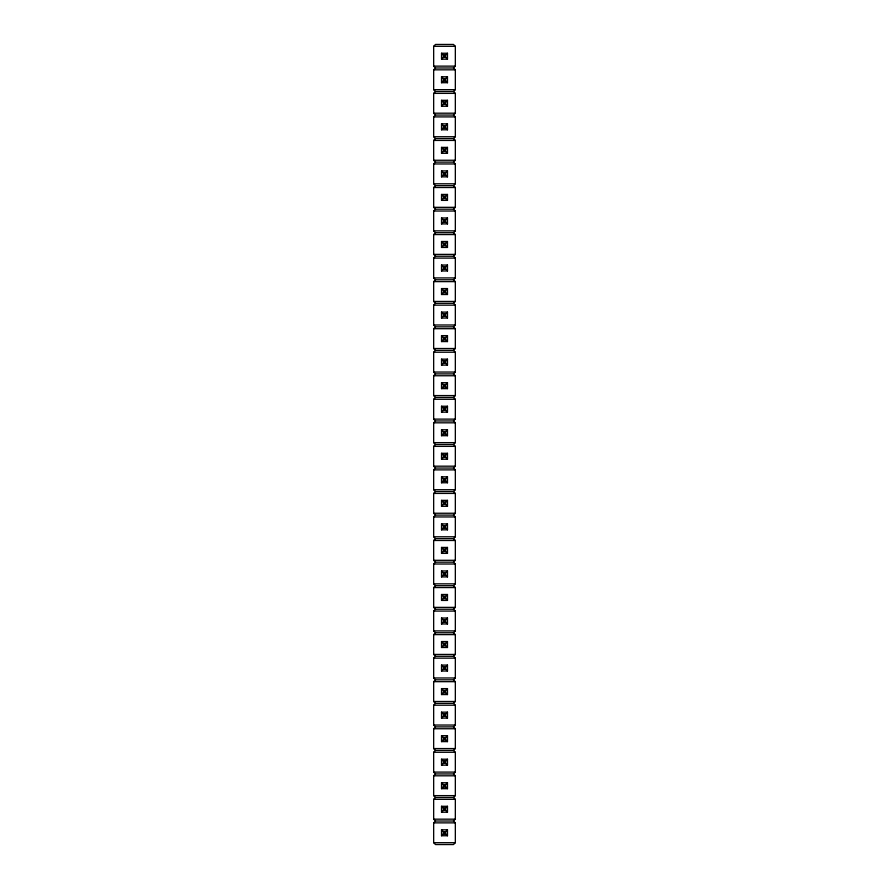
<?xml version="1.0" encoding="UTF-8"?>
<svg xmlns="http://www.w3.org/2000/svg" width="889" height="889" viewBox="0 0 889 889"><rect width="100%" height="100%" fill="white"/><g stroke="black" fill="none" stroke-linecap="round" stroke-linejoin="round"><path stroke-width="1.33" d="M435.51 67.986L433.665 66.13L433.665 46.306L435.51 44.45L453.49 44.45L455.335 46.306L455.335 66.13L453.49 67.986L435.51 67.986L433.665 69.831L433.665 89.667L435.51 91.511L453.49 91.511L455.335 93.367L455.335 113.192L453.49 115.048L435.51 115.048L433.665 116.904L433.665 136.728L435.51 138.584L453.49 138.584L455.335 136.728L455.335 116.904L453.49 115.048M441.533 59.185L443.389 57.329L445.611 57.329L447.467 59.185L441.533 59.185L441.533 53.251L447.467 53.251L447.467 59.185M445.611 57.329L445.611 55.107L447.467 53.251M441.533 82.71L443.389 80.866L445.611 80.866L447.467 82.71L441.533 82.71L441.533 76.787L447.467 76.787L447.467 82.71M441.533 76.787L443.389 78.632L445.611 78.632L447.467 76.787M435.51 115.048L433.665 113.192L433.665 93.367L435.51 91.511M453.49 91.511L455.335 89.667L455.335 69.831L453.49 67.986M441.533 106.247L443.389 104.391L445.611 104.391L447.467 106.247L441.533 106.247L441.533 100.313L447.467 100.313L447.467 106.247M441.533 100.313L443.389 102.168L445.611 102.168L447.467 100.313M441.533 129.783L443.389 127.927L445.611 127.927L447.467 129.783L447.467 123.849L441.533 123.849L441.533 129.783L447.467 129.783M441.533 123.849L443.389 125.705L445.611 125.705L447.467 123.849M453.49 138.584L455.335 140.429L455.335 160.253L453.49 162.109L435.51 162.109L433.665 160.253L433.665 140.429L435.51 138.584M441.533 153.308L443.389 151.452L445.611 151.452L447.467 153.308L447.467 147.385L441.533 147.385L441.533 153.308L447.467 153.308M441.533 147.385L443.389 149.23L445.611 149.23L447.467 147.385M453.49 162.109L455.335 163.965L455.335 183.79L453.49 185.645L435.51 185.645L433.665 183.79L433.665 163.965L435.51 162.109M441.533 176.844L443.389 174.989L445.611 174.989L447.467 176.844L447.467 170.91L441.533 170.91L441.533 176.844L447.467 176.844M441.533 170.91L443.389 172.766L445.611 172.766L447.467 170.91M453.49 232.707L455.335 234.563L455.335 254.387L453.49 256.243L435.51 256.243L433.665 254.387L433.665 234.563L435.51 232.707L453.49 232.707L455.335 230.851L455.335 211.026L453.49 209.182L435.51 209.182L433.665 207.326L433.665 187.501L435.51 185.645M441.533 200.369L443.389 198.525L445.611 198.525L447.467 200.369L447.467 194.447L441.533 194.447L441.533 200.369L447.467 200.369M441.533 194.447L443.389 196.302L445.611 196.302L447.467 194.447M435.51 232.707L433.665 230.851L433.665 211.026L435.51 209.182M453.49 209.182L455.335 207.326L455.335 187.501L453.49 185.645M441.533 223.906L443.389 222.05L445.611 222.05L447.467 223.906L441.533 223.906L441.533 217.983L447.467 217.983L447.467 223.906M441.533 217.983L443.389 219.827L445.611 219.827L447.467 217.983M441.533 247.442L443.389 245.586L445.611 245.586L447.467 247.442L441.533 247.442L441.533 241.508L447.467 241.508L447.467 247.442M441.533 241.508L443.389 243.364L445.611 243.364L447.467 241.508M453.49 303.305L455.335 305.16L455.335 324.985L453.49 326.841L435.51 326.841L433.665 324.985L433.665 305.16L435.51 303.305L453.49 303.305L455.335 301.449L455.335 281.624L453.49 279.768L435.51 279.768L433.665 277.924L433.665 258.099L435.51 256.243M441.533 270.967L443.389 269.123L445.611 269.123L447.467 270.967L441.533 270.967L441.533 265.044L447.467 265.044L447.467 270.967M441.533 265.044L443.389 266.9L445.611 266.9L447.467 265.044M435.51 303.305L433.665 301.449L433.665 281.624L435.51 279.768M453.49 279.768L455.335 277.924L455.335 258.099L453.49 256.243M441.533 294.503L443.389 292.648L445.611 292.648L447.467 294.503L441.533 294.503L441.533 288.581L447.467 288.581L447.467 294.503M445.611 292.648L445.611 290.425L447.467 288.581M441.533 318.04L443.389 316.184L445.611 316.184L447.467 318.04L441.533 318.04L441.533 312.106L447.467 312.106L447.467 318.04M445.611 316.184L445.611 313.961L447.467 312.106M453.49 373.902L455.335 375.758L455.335 395.583L453.49 397.439L435.51 397.439L433.665 395.583L433.665 375.758L435.51 373.902L453.49 373.902L455.335 372.047L455.335 352.222L453.49 350.366L435.51 350.366L433.665 348.521L433.665 328.697L435.51 326.841M441.533 341.565L443.389 339.72L445.611 339.72L447.467 341.565L441.533 341.565L441.533 335.642L447.467 335.642L447.467 341.565M441.533 335.642L443.389 337.498L445.611 337.498L447.467 335.642M435.51 373.902L433.665 372.047L433.665 352.222L435.51 350.366M453.49 350.366L455.335 348.521L455.335 328.697L453.49 326.841M441.533 365.101L443.389 363.245L445.611 363.245L447.467 365.101L447.467 359.167L441.533 359.167L441.533 365.101L447.467 365.101M441.533 359.167L443.389 361.023L445.611 361.023L447.467 359.167M441.533 388.637L443.389 386.782L445.611 386.782L447.467 388.637L447.467 382.703L441.533 382.703L441.533 388.637L447.467 388.637M441.533 382.703L443.389 384.559L445.611 384.559L447.467 382.703M453.49 397.439L455.335 399.283L455.335 419.119L453.49 420.964L435.51 420.964L433.665 419.119L433.665 399.283L435.51 397.439M441.533 412.163L443.389 410.318L445.611 410.318L447.467 412.163L447.467 406.24L441.533 406.24L441.533 412.163L447.467 412.163M445.611 410.318L445.611 408.084L447.467 406.24M453.49 420.964L455.335 422.82L455.335 442.644L453.49 444.5L435.51 444.5L433.665 442.644L433.665 422.82L435.51 420.964M441.533 435.699L443.389 433.843L445.611 433.843L447.467 435.699L441.533 435.699L441.533 429.765L447.467 429.765L447.467 435.699M445.611 433.843L445.611 431.621L447.467 429.765M453.49 491.561L455.335 493.417L455.335 513.242L453.49 515.098L435.51 515.098L433.665 513.242L433.665 493.417L435.51 491.561L453.49 491.561L455.335 489.717L455.335 469.881L453.49 468.036L435.51 468.036L433.665 466.18L433.665 446.356L435.51 444.5M441.533 459.235L443.389 457.379L445.611 457.379L447.467 459.235L441.533 459.235L441.533 453.301L447.467 453.301L447.467 459.235M445.611 457.379L445.611 455.157L447.467 453.301M435.51 491.561L433.665 489.717L433.665 469.881L435.51 468.036M453.49 468.036L455.335 466.18L455.335 446.356L453.49 444.5M441.533 482.76L443.389 480.916L445.611 480.916L447.467 482.76L441.533 482.76L441.533 476.837L447.467 476.837L447.467 482.76M441.533 476.837L443.389 478.682L445.611 478.682L447.467 476.837M441.533 506.297L443.389 504.441L445.611 504.441L447.467 506.297L441.533 506.297L441.533 500.363L447.467 500.363L447.467 506.297M441.533 500.363L443.389 502.218L445.611 502.218L447.467 500.363M453.49 515.098L455.335 516.954L455.335 536.778L453.49 538.634L435.51 538.634L433.665 536.778L433.665 516.954L435.51 515.098M441.533 529.833L443.389 527.977L445.611 527.977L447.467 529.833L441.533 529.833L441.533 523.899L447.467 523.899L447.467 529.833M445.611 527.977L445.611 525.755L447.467 523.899M453.49 538.634L455.335 540.479L455.335 560.303L453.49 562.159L435.51 562.159L433.665 560.303L433.665 540.479L435.51 538.634M441.533 553.358L443.389 551.502L445.611 551.502L447.467 553.358L447.467 547.435L441.533 547.435L441.533 553.358L447.467 553.358M445.611 551.502L445.611 549.28L447.467 547.435M453.49 562.159L455.335 564.015L455.335 583.84L453.49 585.695L435.51 585.695L433.665 583.84L433.665 564.015L435.51 562.159M441.533 576.894L443.389 575.039L445.611 575.039L447.467 576.894L441.533 576.894L441.533 570.96L447.467 570.96L447.467 576.894M445.611 575.039L445.611 572.816L447.467 570.96M453.49 585.695L455.335 587.551L455.335 607.376L453.49 609.232L435.51 609.232L433.665 607.376L433.665 587.551L435.51 585.695M441.533 600.419L443.389 598.575L445.611 598.575L447.467 600.419L441.533 600.419L441.533 594.497L447.467 594.497L447.467 600.419M441.533 594.497L443.389 596.352L445.611 596.352L447.467 594.497M453.49 609.232L455.335 611.076L455.335 630.901L453.49 632.757L435.51 632.757L433.665 630.901L433.665 611.076L435.51 609.232M441.533 623.956L443.389 622.1L445.611 622.1L447.467 623.956L447.467 618.033L441.533 618.033L441.533 623.956L447.467 623.956M445.611 622.1L445.611 619.877L447.467 618.033M453.49 726.891L455.335 728.747L455.335 748.571L453.49 750.416L435.51 750.416L433.665 748.571L433.665 728.747L435.51 726.891L453.49 726.891L455.335 725.035L455.335 705.21L453.49 703.355L435.51 703.355L433.665 701.499L433.665 681.674L435.51 679.818L453.49 679.818L455.335 677.974L455.335 658.149L453.49 656.293L435.51 656.293L433.665 654.437L433.665 634.613L435.51 632.757M441.533 647.492L443.389 645.636L445.611 645.636L447.467 647.492L447.467 641.558L441.533 641.558L441.533 647.492L447.467 647.492M441.533 641.558L443.389 643.414L445.611 643.414L447.467 641.558M435.51 679.818L433.665 677.974L433.665 658.149L435.51 656.293M453.49 656.293L455.335 654.437L455.335 634.613L453.49 632.757M441.533 671.017L443.389 669.173L445.611 669.173L447.467 671.017L447.467 665.094L441.533 665.094L441.533 671.017L447.467 671.017M441.533 665.094L443.389 666.95L445.611 666.95L447.467 665.094M441.533 694.553L443.389 692.698L445.611 692.698L447.467 694.553L447.467 688.631L441.533 688.631L441.533 694.553L447.467 694.553M441.533 688.631L443.389 690.475L445.611 690.475L447.467 688.631M435.51 726.891L433.665 725.035L433.665 705.21L435.51 703.355M453.49 703.355L455.335 701.499L455.335 681.674L453.49 679.818M441.533 718.09L443.389 716.234L443.389 714.011L441.533 712.156L447.467 712.156L447.467 718.09L441.533 718.09L441.533 712.156M443.389 714.011L445.611 714.011L447.467 712.156M441.533 741.615L443.389 739.77L443.389 737.548L441.533 735.692L447.467 735.692L447.467 741.615L441.533 741.615L441.533 735.692M443.389 737.548L445.611 737.548L447.467 735.692M453.49 750.416L455.335 752.272L455.335 772.096L453.49 773.952L435.51 773.952L433.665 772.096L433.665 752.272L435.51 750.416M441.533 765.151L443.389 763.295L445.611 763.295L447.467 765.151L447.467 759.217L441.533 759.217L441.533 765.151L447.467 765.151M441.533 759.217L443.389 761.073L445.611 761.073L447.467 759.217M453.49 773.952L455.335 775.808L455.335 795.633L453.49 797.489L435.51 797.489L433.665 795.633L433.665 775.808L435.51 773.952M441.533 788.687L443.389 786.832L445.611 786.832L447.467 788.687L447.467 782.753L441.533 782.753L441.533 788.687L447.467 788.687M445.611 786.832L445.611 784.609L447.467 782.753M453.49 797.489L455.335 799.333L455.335 819.169L453.49 821.014L435.51 821.014L433.665 819.169L433.665 799.333L435.51 797.489M441.533 812.213L443.389 810.368L445.611 810.368L447.467 812.213L447.467 806.29L441.533 806.29L441.533 812.213L447.467 812.213M445.611 810.368L445.611 808.134L447.467 806.29M453.49 821.014L455.335 822.87L455.335 842.694L453.49 844.55L435.51 844.55L433.665 842.694L433.665 822.87L435.51 821.014M441.533 835.749L443.389 833.893L445.611 833.893L447.467 835.749L447.467 829.815L441.533 829.815L441.533 835.749L447.467 835.749M441.533 829.815L443.389 831.671L445.611 831.671L447.467 829.815M433.665 46.306L455.335 46.306M441.533 53.251L443.389 55.107L445.611 55.107M433.665 66.13L455.335 66.13M433.665 69.831L455.335 69.831M433.665 89.667L455.335 89.667M433.665 93.367L455.335 93.367M433.665 113.192L455.335 113.192M433.665 116.904L455.335 116.904M433.665 136.728L455.335 136.728M433.665 140.429L455.335 140.429M433.665 160.253L455.335 160.253M433.665 163.965L455.335 163.965M433.665 183.79L455.335 183.79M433.665 187.501L455.335 187.501M433.665 207.326L455.335 207.326M433.665 211.026L455.335 211.026M433.665 230.851L455.335 230.851M433.665 234.563L455.335 234.563M433.665 254.387L455.335 254.387M433.665 258.099L455.335 258.099M433.665 277.924L455.335 277.924M433.665 281.624L455.335 281.624M441.533 288.581L443.389 290.425L445.611 290.425M433.665 301.449L455.335 301.449M433.665 305.16L455.335 305.16M441.533 312.106L443.389 313.961L445.611 313.961M433.665 324.985L455.335 324.985M433.665 328.697L455.335 328.697M433.665 348.521L455.335 348.521M433.665 352.222L455.335 352.222M433.665 372.047L455.335 372.047M433.665 375.758L455.335 375.758M433.665 395.583L455.335 395.583M433.665 399.283L455.335 399.283M441.533 406.24L443.389 408.084L445.611 408.084M433.665 419.119L455.335 419.119M433.665 422.82L455.335 422.82M441.533 429.765L443.389 431.621L445.611 431.621M433.665 442.644L455.335 442.644M433.665 446.356L455.335 446.356M441.533 453.301L443.389 455.157L445.611 455.157M433.665 466.18L455.335 466.18M433.665 469.881L455.335 469.881M433.665 489.717L455.335 489.717M433.665 493.417L455.335 493.417M433.665 513.242L455.335 513.242M433.665 516.954L455.335 516.954M441.533 523.899L443.389 525.755L445.611 525.755M433.665 536.778L455.335 536.778M433.665 540.479L455.335 540.479M441.533 547.435L443.389 549.28L445.611 549.28M433.665 560.303L455.335 560.303M433.665 564.015L455.335 564.015M441.533 570.96L443.389 572.816L445.611 572.816M433.665 583.84L455.335 583.84M433.665 587.551L455.335 587.551M433.665 607.376L455.335 607.376M433.665 611.076L455.335 611.076M441.533 618.033L443.389 619.877L445.611 619.877M433.665 630.901L455.335 630.901M433.665 634.613L455.335 634.613M433.665 654.437L455.335 654.437M433.665 658.149L455.335 658.149M433.665 677.974L455.335 677.974M433.665 681.674L455.335 681.674M433.665 701.499L455.335 701.499M433.665 705.21L455.335 705.21M443.389 716.234L445.611 716.234L447.467 718.09M433.665 725.035L455.335 725.035M433.665 728.747L455.335 728.747M443.389 739.77L445.611 739.77L447.467 741.615M433.665 748.571L455.335 748.571M433.665 752.272L455.335 752.272M433.665 772.096L455.335 772.096M433.665 775.808L455.335 775.808M441.533 782.753L443.389 784.609L445.611 784.609M433.665 795.633L455.335 795.633M433.665 799.333L455.335 799.333M441.533 806.29L443.389 808.134L445.611 808.134M433.665 819.169L455.335 819.169M433.665 822.87L455.335 822.87M433.665 842.694L455.335 842.694M445.611 78.632L445.611 80.866M445.611 102.168L445.611 104.391M445.611 125.705L445.611 127.927M445.611 149.23L445.611 151.452M445.611 172.766L445.611 174.989M445.611 196.302L445.611 198.525M445.611 219.827L445.611 222.05M445.611 243.364L445.611 245.586M445.611 266.9L445.611 269.123M445.611 337.498L445.611 339.72M445.611 361.023L445.611 363.245M445.611 384.559L445.611 386.782M445.611 478.682L445.611 480.916M445.611 502.218L445.611 504.441M445.611 596.352L445.611 598.575M445.611 643.414L445.611 645.636M445.611 666.95L445.611 669.173M445.611 690.475L445.611 692.698M445.611 714.011L445.611 716.234M445.611 737.548L445.611 739.77M445.611 761.073L445.611 763.295M445.611 831.671L445.611 833.893M444.5 55.107L444.5 57.329M444.5 78.632L444.5 80.866M444.5 102.168L444.5 104.391M444.5 125.705L444.5 127.927M444.5 149.23L444.5 151.452M444.5 172.766L444.5 174.989M444.5 196.302L444.5 198.525M444.5 219.827L444.5 222.05M444.5 243.364L444.5 245.586M444.5 266.9L444.5 269.123M444.5 290.425L444.5 292.648M444.5 313.961L444.5 316.184M444.5 337.498L444.5 339.72M444.5 361.023L444.5 363.245M444.5 384.559L444.5 386.782M444.5 408.084L444.5 410.318M444.5 431.621L444.5 433.843M444.5 455.157L444.5 457.379M444.5 478.682L444.5 480.916M444.5 502.218L444.5 504.441M444.5 525.755L444.5 527.977M444.5 549.28L444.5 551.502M444.5 572.816L444.5 575.039M444.5 596.352L444.5 598.575M444.5 619.877L444.5 622.1M444.5 643.414L444.5 645.636M444.5 666.95L444.5 669.173M444.5 690.475L444.5 692.698M444.5 714.011L444.5 716.234M444.5 737.548L444.5 739.77M444.5 761.073L444.5 763.295M444.5 784.609L444.5 786.832M444.5 808.134L444.5 810.368M444.5 831.671L444.5 833.893M443.389 55.107L443.389 57.329M443.389 78.632L443.389 80.866M443.389 102.168L443.389 104.391M443.389 125.705L443.389 127.927M443.389 149.23L443.389 151.452M443.389 172.766L443.389 174.989M443.389 196.302L443.389 198.525M443.389 219.827L443.389 222.05M443.389 243.364L443.389 245.586M443.389 266.9L443.389 269.123M443.389 290.425L443.389 292.648M443.389 313.961L443.389 316.184M443.389 337.498L443.389 339.72M443.389 361.023L443.389 363.245M443.389 384.559L443.389 386.782M443.389 408.084L443.389 410.318M443.389 431.621L443.389 433.843M443.389 455.157L443.389 457.379M443.389 478.682L443.389 480.916M443.389 502.218L443.389 504.441M443.389 525.755L443.389 527.977M443.389 549.28L443.389 551.502M443.389 572.816L443.389 575.039M443.389 596.352L443.389 598.575M443.389 619.877L443.389 622.1M443.389 643.414L443.389 645.636M443.389 666.95L443.389 669.173M443.389 690.475L443.389 692.698M443.389 761.073L443.389 763.295M443.389 784.609L443.389 786.832M443.389 808.134L443.389 810.368M443.389 831.671L443.389 833.893"/></g></svg>
